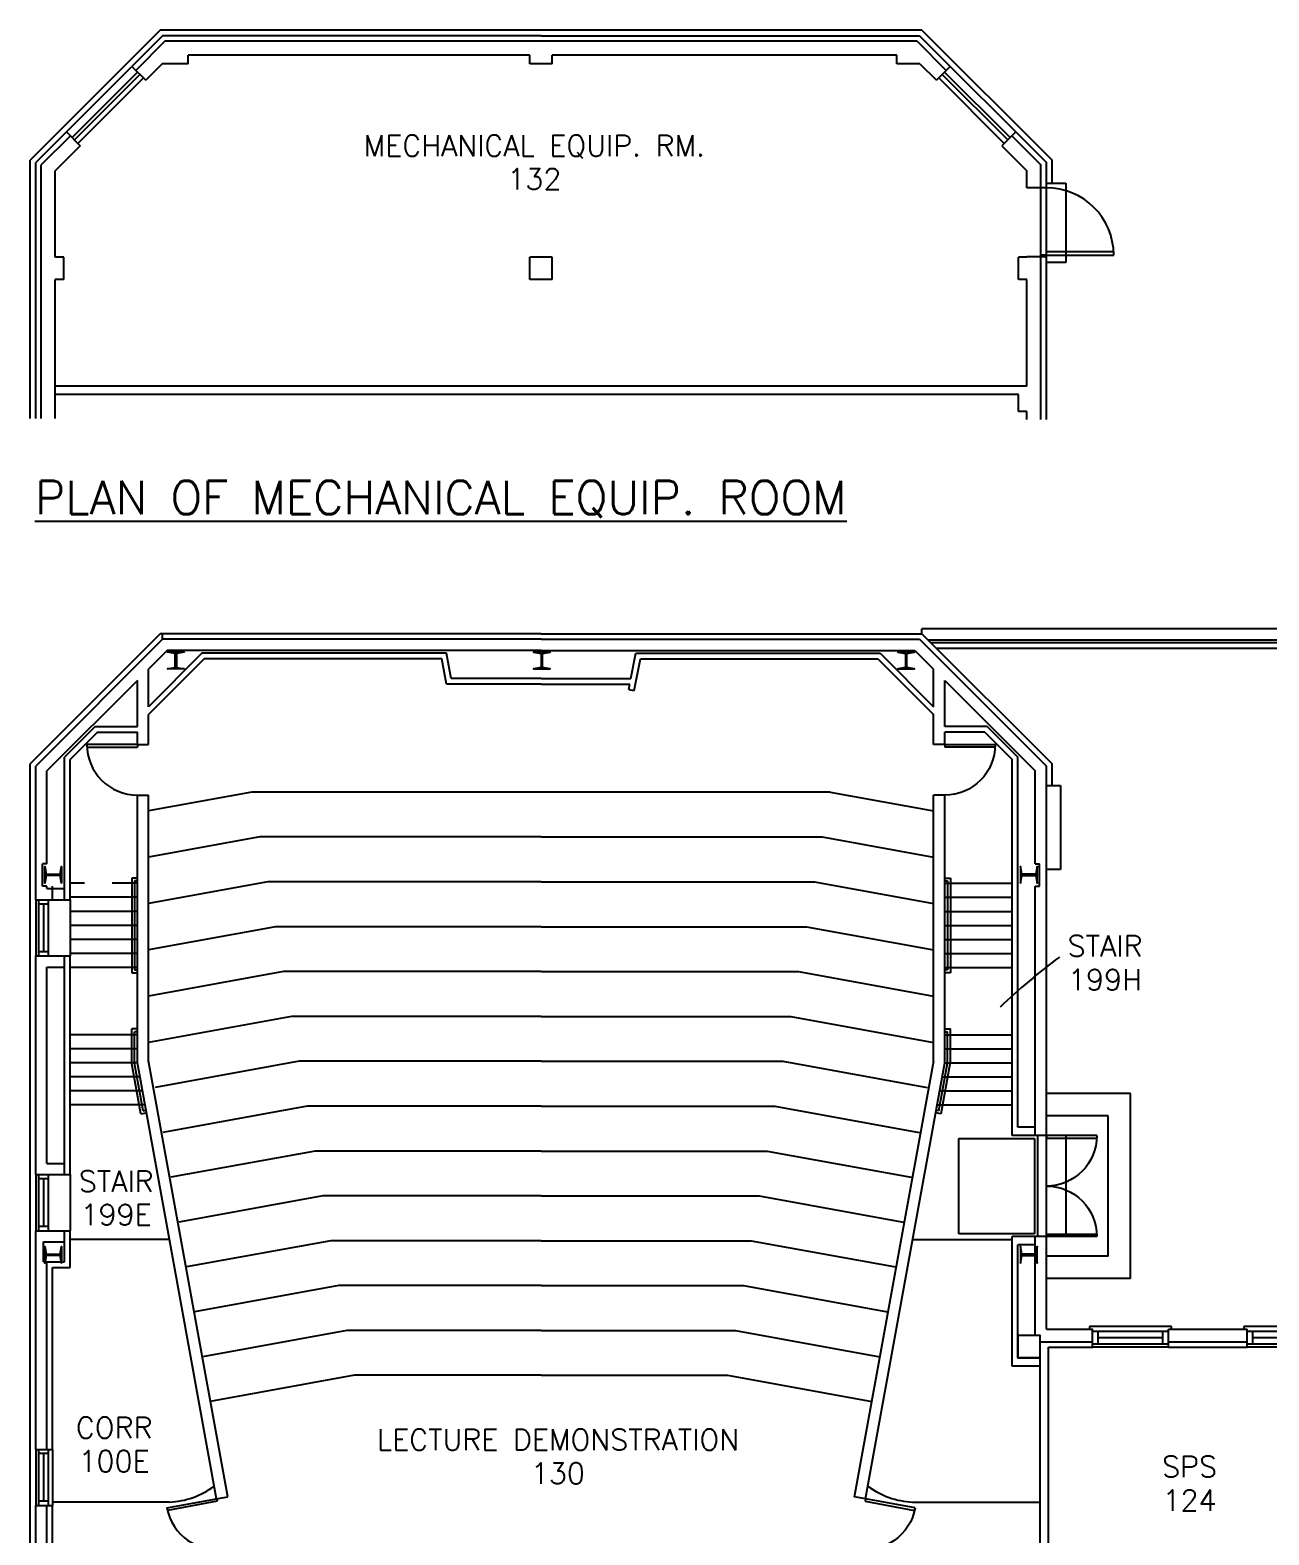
# Model space of a CAD drawing. Extents: x 375 to 3178, y 93 to 2665.
# Drawn here: x 493 to 1377, y 1591 to 2665 of the extents above; entities that cross this region are included whole.
import ezdxf
from ezdxf.enums import TextEntityAlignment as Align

# ---------------------------------------------------------------- set-up
doc = ezdxf.new("R2010")
doc.units = 0
doc.header["$LTSCALE"] = 40
doc.header["$MEASUREMENT"] = 0
doc.layers.get('0').update_dxf_attribs({"linetype": 'CONTINUOUS'})
for name, color, linetype in [('A-AREA-IDEN', 3, 'CONTINUOUS'), ('A-DOOR', 7, 'CONTINUOUS'), ('A-FLOR-IDEN', 7, 'CONTINUOUS'), ('A-FLOR-STRS', 7, 'CONTINUOUS'), ('A-GLAZ', 2, 'CONTINUOUS'), ('A-STRS-RAIL', 7, 'CONTINUOUS'), ('A-WALL', 7, 'CONTINUOUS'), ('S-COLS', 3, 'CONTINUOUS')]:
    doc.layers.add(name, color=color, linetype=linetype)
doc.styles.add('SIMPLEX', font='simplex', dxfattribs={"height": 23})

# ---------------------------------------------------------------- blocks, each defined once
blk = doc.blocks.new('Q')
at = {"layer": 'A-STRS-RAIL', "style": 'SIMPLEX'}
for tag, p in [('ROOM', (2.01, 4.02)), ('NUMBER', (2.01, -15.09))]:
    blk.add_attdef(tag, text='', height=12, dxfattribs=at).set_placement(p, align=Align.CENTER)
blk = doc.blocks.new('AD04A', base_point=(489.664, 570.31))
for p, q in [((488.664, 571.31), (488.664, 570.31)), ((488.713, 570.31), (488.713, 571.309)), ((490.616, 570.31), (490.616, 571.309)), ((490.664, 571.31), (490.664, 570.31)), ((488.664, 570.31), (488.713, 570.31)), ((490.664, 570.31), (490.616, 570.31))]:
    blk.add_line(p, q)
for centre, start, end in [((488.664, 570.31), 0, 90), ((490.664, 570.31), 90, 180)]:
    blk.add_arc(centre, 1, start, end)
blk = doc.blocks.new('AD05A', base_point=(203.035, 424.492))
for p, q in [((203.035, 424.492), (203.084, 424.492)), ((203.035, 424.492), (203.035, 423.492)), ((203.084, 423.493), (203.084, 424.492))]:
    blk.add_line(p, q)
blk.add_arc((203.035, 424.492), 1, 270, 0)
blk = doc.blocks.new('WDO')
at = {"layer": 'A-GLAZ'}
for p, q in [((2681.4, 408.1), (2681.4, 462.1)), ((2683.6, 408.1), (2683.6, 462.1)), ((2692.6, 408.1), (2692.6, 462.1)), ((2696.3, 464.4), (2694.4, 464.4)), ((2696.3, 405.8), (2696.3, 464.4)), ((2683.6, 458.1), (2692.6, 458.1)), ((2688.1, 412.1), (2688.1, 458.1)), ((2683.6, 412.1), (2692.6, 412.1)), ((2694.4, 405.8), (2696.3, 405.8))]:
    blk.add_line(p, q, dxfattribs=at)
at = {"layer": 'A-WALL'}
for p, q in [((2681.4, 462.1), (2694.4, 462.1)), ((2681.4, 408.1), (2694.4, 408.1))]:
    blk.add_line(p, q, dxfattribs=at)

msp = doc.modelspace()

# ---------------------------------------------------------------- linework, layer by layer
at = {"layer": 'A-AREA-IDEN'}
msp.add_arc((1495.37712, 1643.96855), 448.14253, 126.67594069, 133.77275202, dxfattribs=at)
at = {"layer": 'A-DOOR'}
for p, q in [((1156, 1805.93148), (1156, 1873.93148)), ((1156, 1873.93148), (1210, 1873.93148)), ((1210, 1873.93148), (1210, 1805.93148)), ((1212.34362, 1804.01162), (1212.34362, 1876.01162)), ((1218.39123, 1804.01162), (1218.39123, 1876.01162)), ((1210, 1805.93148), (1156, 1805.93148))]:
    msp.add_line(p, q, dxfattribs=at)
at = {"layer": 'A-FLOR-STRS'}
for p, q in [((532.25856, 2055.96574), (521.89123, 2055.96574)), ((569.89123, 2055.96574), (552.00586, 2055.96574)), ((1145.89123, 2055.96574), (1193.89123, 2055.96574)), ((569.89123, 2045.96574), (521.89123, 2045.96574)), ((1145.89123, 2045.96574), (1193.89123, 2045.96574)), ((569.89123, 2035.96574), (521.89123, 2035.96574)), ((1145.89123, 2035.96574), (1193.89123, 2035.96574)), ((569.89123, 2025.96574), (521.89123, 2025.96574)), ((1145.89123, 2025.96574), (1193.89123, 2025.96574)), ((569.89123, 2015.96574), (521.89123, 2015.96574)), ((1145.89123, 2015.96574), (1193.89123, 2015.96574)), ((569.89123, 2005.96574), (521.89123, 2005.96574)), ((1145.89123, 2005.96574), (1193.89123, 2005.96574)), ((569.89123, 1995.96574), (521.89123, 1995.96574)), ((1145.89123, 1995.96574), (1193.89123, 1995.96574)), ((569.89123, 1947.96574), (521.89123, 1947.96574)), ((1145.89123, 1947.96574), (1193.89123, 1947.96574)), ((569.89123, 1937.96574), (521.89123, 1937.96574)), ((1145.89123, 1937.96574), (1193.89123, 1937.96574)), ((569.89123, 1927.96574), (521.89123, 1927.96574)), ((1145.89123, 1927.96574), (1193.89123, 1927.96574)), ((571.70941, 1917.96574), (521.89123, 1917.96574)), ((1144.07305, 1917.96574), (1193.89123, 1917.96574)), ((573.52759, 1907.96574), (521.89123, 1907.96574)), ((1142.25487, 1907.96574), (1193.89123, 1907.96574)), ((1278.39123, 1906.01162), (1218.39123, 1906.01162)), ((1278.39123, 1774.01162), (1278.39123, 1906.01162)), ((575.34577, 1897.96574), (521.89123, 1897.96574)), ((1140.43668, 1897.96574), (1193.89123, 1897.96574)), ((1262.39123, 1890.01162), (1218.39123, 1890.01162)), ((1262.39123, 1790.01162), (1262.39123, 1890.01162)), ((1232.39123, 1876.01162), (1218.39123, 1876.01162)), ((1232.39123, 1804.01162), (1232.39123, 1876.01162)), ((1232.39123, 1804.01162), (1218.39123, 1804.01162)), ((592.80032, 1801.96574), (521.89123, 1801.96574)), ((1122.98214, 1801.96574), (1193.89123, 1801.96574)), ((1262.39123, 1790.01162), (1218.39123, 1790.01162)), ((1278.39123, 1774.01162), (1218.39123, 1774.01162)), ((592.80032, 1614.55709), (509.39123, 1614.55709)), ((1122.98214, 1614.55709), (1213.89123, 1614.55709))]:
    msp.add_line(p, q, dxfattribs=at)
for centre, start, end in [((590.00189, 1673.1909), 272.73249741, 306.36633239), ((1125.78057, 1673.1909), 233.63366761, 267.26750259), ((1125.78057, 1673.1909), 233.63366761, 267.26750259)]:
    msp.add_arc(centre, 58.70056, start, end, dxfattribs=at)
at = {"layer": 'A-GLAZ'}
for p, q in [((519.2959, 2592.01542), (565.96495, 2638.68446)), ((523.36549, 2587.94583), (570.03453, 2634.61488)), ((524.96998, 2586.34134), (571.63903, 2633.01039)), ((527.5495, 2583.76182), (574.21855, 2630.43086)), ((1188.23296, 2583.76182), (1141.56391, 2630.43086)), ((1190.81248, 2586.34134), (1144.14343, 2633.01039)), ((1192.41697, 2587.94583), (1145.74792, 2634.61488)), ((1196.48656, 2592.01542), (1149.81751, 2638.68446)), ((497.39123, 2044.17057), (497.39123, 2004.17057)), ((499.39123, 2044.17057), (499.39123, 2004.17057)), ((506.39123, 2041.17057), (499.39123, 2041.17057)), ((502.89123, 2041.17057), (502.89123, 2007.17057)), ((506.39123, 2044.17057), (506.39123, 2004.17057)), ((521.89123, 2044.17057), (521.89123, 2004.17057)), ((506.39123, 2007.17057), (499.39123, 2007.17057)), ((497.39123, 1848.17057), (497.39123, 1808.17057)), ((499.39123, 1848.17057), (499.39123, 1808.17057)), ((506.39123, 1848.17057), (506.39123, 1808.17057)), ((521.89123, 1848.17057), (521.89123, 1808.17057)), ((506.39123, 1845.17057), (499.39123, 1845.17057)), ((502.89123, 1845.17057), (502.89123, 1811.17057)), ((506.39123, 1811.17057), (499.39123, 1811.17057)), ((497.39123, 1652.17057), (497.39123, 1612.17057)), ((499.39123, 1652.17057), (499.39123, 1612.17057)), ((506.39123, 1649.17057), (499.39123, 1649.17057)), ((502.89123, 1649.17057), (502.89123, 1615.17057)), ((506.39123, 1652.17057), (506.39123, 1612.17057)), ((509.39123, 1652.17057), (509.39123, 1612.17057)), ((506.39123, 1615.17057), (499.39123, 1615.17057))]:
    msp.add_line(p, q, dxfattribs=at)
at = {"layer": 'A-STRS-RAIL'}
for p, q in [((565.89123, 2059.73034), (565.89123, 1992.19202)), ((569.89123, 2059.73034), (565.89123, 2059.73034)), ((565.89123, 2057.73034), (565.89123, 1994.19202)), ((567.89123, 2057.73034), (567.89123, 1994.19202)), ((569.89123, 2057.73034), (567.89123, 2057.73034)), ((1145.89123, 2059.73034), (1149.89123, 2059.73034)), ((1145.89123, 2057.73034), (1147.89123, 2057.73034)), ((1147.89123, 2057.73034), (1147.89123, 1994.19202)), ((1149.89123, 2059.73034), (1149.89123, 1992.19202)), ((1149.89123, 2057.73034), (1149.89123, 1994.19202)), ((565.89123, 1992.19202), (569.89123, 1992.19202)), ((567.89123, 1994.19202), (569.89123, 1994.19202)), ((1147.89123, 1994.19202), (1145.89123, 1994.19202)), ((1149.89123, 1992.19202), (1145.89123, 1992.19202)), ((565.89123, 1927.96574), (565.89123, 1952.05584)), ((569.89123, 1952.05584), (565.89123, 1952.05584)), ((567.89123, 1927.96574), (567.89123, 1950.05584)), ((569.89123, 1950.05584), (567.89123, 1950.05584)), ((1145.89123, 1952.05584), (1149.89123, 1952.05584)), ((1145.89123, 1950.05584), (1147.89123, 1950.05584)), ((1147.89123, 1927.96574), (1147.89123, 1950.05584)), ((1149.89123, 1927.96574), (1149.89123, 1952.05584)), ((572.46527, 1891.44785), (565.95575, 1927.2502)), ((574.07523, 1893.77336), (567.92349, 1927.60797)), ((1141.70722, 1893.77336), (1147.85897, 1927.60797)), ((1143.31719, 1891.44785), (1149.82671, 1927.2502)), ((572.46527, 1891.44785), (576.40075, 1892.16339)), ((574.07523, 1893.77336), (576.04297, 1894.13113)), ((1143.31719, 1891.44785), (1139.38171, 1892.16339)), ((1141.70722, 1893.77336), (1139.73948, 1894.13113))]:
    msp.add_line(p, q, dxfattribs=at)
at = {"layer": 'A-WALL', "color": 4}
for p, q in [((586.21277, 2664.58914), (493.39123, 2571.7676)), ((1129.56969, 2664.58914), (586.21277, 2664.58914)), ((1129.56969, 2664.58914), (1222.39123, 2571.7676)), ((493.39123, 2387.63297), (493.39123, 2571.7676)), ((1222.39123, 2555.5042), (1222.39123, 2571.7676)), ((586.21277, 2234.03925), (493.39123, 2141.21771)), ((857.89123, 2234.03925), (586.21277, 2234.03925)), ((857.89123, 2234.03925), (1129.56969, 2234.03925)), ((1129.56969, 2234.03925), (1222.39123, 2141.21771)), ((1821.39123, 2223.46574), (1140.1432, 2223.46574)), ((493.39123, 1531.96574), (493.39123, 2141.21771)), ((1222.39123, 2125.7119), (1222.39123, 2141.21771)), ((651.66794, 2121.00358), (577.89123, 2107.58963)), ((1064.11451, 2121.00358), (651.66794, 2121.00358)), ((1064.11451, 2121.00358), (1137.89123, 2107.58963)), ((657.29757, 2089.00358), (577.89123, 2074.56606)), ((857.89123, 2089.00358), (657.29757, 2089.00358)), ((857.89123, 2089.00358), (1058.48489, 2089.00358)), ((1058.48489, 2089.00358), (1137.89123, 2074.56606)), ((662.9272, 2057.00358), (577.89123, 2041.54249)), ((857.89123, 2057.00358), (662.9272, 2057.00358)), ((857.89123, 2057.00358), (1052.85526, 2057.00358)), ((1052.85526, 2057.00358), (1137.89123, 2041.54249)), ((668.55683, 2025.00358), (577.89123, 2008.51892)), ((857.89123, 2025.00358), (668.55683, 2025.00358)), ((857.89123, 2025.00358), (1047.22563, 2025.00358)), ((1047.22563, 2025.00358), (1137.89123, 2008.51892)), ((674.18646, 1993.00358), (577.89123, 1975.49535)), ((857.89123, 1993.00358), (674.18646, 1993.00358)), ((857.89123, 1993.00358), (1041.596, 1993.00358)), ((1041.596, 1993.00358), (1137.89123, 1975.49535)), ((679.81609, 1961.00358), (577.89123, 1942.47179)), ((857.89123, 1961.00358), (679.81609, 1961.00358)), ((857.89123, 1961.00358), (1035.96637, 1961.00358)), ((1035.96637, 1961.00358), (1137.89123, 1942.47179)), ((685.44572, 1929.00358), (582.5549, 1910.29616)), ((857.89123, 1929.00358), (685.44572, 1929.00358)), ((857.89123, 1929.00358), (1030.33674, 1929.00358)), ((1030.33674, 1929.00358), (1133.22756, 1910.29616)), ((691.07535, 1897.00358), (588.18453, 1878.29616)), ((857.89123, 1897.00358), (691.07535, 1897.00358)), ((857.89123, 1897.00358), (1024.70711, 1897.00358)), ((1024.70711, 1897.00358), (1127.59793, 1878.29616)), ((696.70498, 1865.00358), (593.81416, 1846.29616)), ((857.89123, 1865.00358), (696.70498, 1865.00358)), ((857.89123, 1865.00358), (1019.07748, 1865.00358)), ((1019.07748, 1865.00358), (1121.9683, 1846.29616)), ((702.33461, 1833.00358), (599.44379, 1814.29616)), ((857.89123, 1833.00358), (702.33461, 1833.00358)), ((857.89123, 1833.00358), (1013.44785, 1833.00358)), ((1013.44785, 1833.00358), (1116.33867, 1814.29616)), ((707.96424, 1801.00358), (605.07342, 1782.29616)), ((857.89123, 1801.00358), (707.96424, 1801.00358)), ((857.89123, 1801.00358), (1007.81822, 1801.00358)), ((1007.81822, 1801.00358), (1110.70904, 1782.29616)), ((713.59387, 1769.00358), (610.70305, 1750.29616)), ((857.89123, 1769.00358), (713.59387, 1769.00358)), ((857.89123, 1769.00358), (1002.18859, 1769.00358)), ((1002.18859, 1769.00358), (1105.07941, 1750.29616)), ((719.2235, 1737.00358), (616.33268, 1718.29616)), ((857.89123, 1737.00358), (719.2235, 1737.00358)), ((857.89123, 1737.00358), (996.55896, 1737.00358)), ((996.55896, 1737.00358), (1099.44978, 1718.29616)), ((724.85313, 1705.00358), (621.96231, 1686.29616)), ((857.89123, 1705.00358), (724.85313, 1705.00358)), ((857.89123, 1705.00358), (990.92933, 1705.00358)), ((990.92933, 1705.00358), (1093.82015, 1686.29616))]:
    msp.add_line(p, q, dxfattribs=at)
at = {"layer": 'A-WALL'}
for p, q in [((587.86962, 2660.58914), (565.96495, 2638.68446)), ((589.52648, 2656.58914), (568.79338, 2635.85604)), ((1126.25598, 2656.58914), (1146.98908, 2635.85604)), ((1127.91284, 2660.58914), (1149.81751, 2638.68446)), ((606.17635, 2640.58914), (606.17635, 2646.58914)), ((849.89123, 2640.58914), (849.89123, 2646.58914)), ((865.89123, 2640.58914), (865.89123, 2646.58914)), ((1111.62846, 2640.58914), (1111.62846, 2646.58914)), ((565.96495, 2638.68446), (575.86444, 2628.78497)), ((587.66861, 2640.58914), (575.86444, 2628.78497)), ((1128.11385, 2640.58914), (1139.91801, 2628.78497)), ((1149.81751, 2638.68446), (1139.91801, 2628.78497)), ((519.2959, 2592.01542), (497.39123, 2570.11074)), ((522.12433, 2589.18699), (501.39123, 2568.45389)), ((519.2959, 2592.01542), (529.1954, 2582.11592)), ((1196.48656, 2592.01542), (1186.58706, 2582.11592)), ((1193.65813, 2589.18699), (1214.39123, 2568.45389)), ((1196.48656, 2592.01542), (1218.39123, 2570.11074)), ((529.1954, 2582.11592), (511.39123, 2564.31175)), ((1186.58706, 2582.11592), (1204.39123, 2564.31175)), ((1218.39123, 2555.5042), (1232.31149, 2555.5042)), ((1232.31149, 2555.5042), (1232.31149, 2498.77884)), ((1218.39123, 2552.11073), (1204.39123, 2552.11073)), ((849.89123, 2486.58914), (849.89123, 2502.58914)), ((865.89123, 2486.58914), (865.89123, 2502.58914)), ((1218.39123, 2502.77776), (1204.39123, 2502.77776)), ((1218.39123, 2504.11073), (1214.39123, 2504.11073)), ((1232.31149, 2498.77884), (1218.39123, 2498.77884)), ((587.86962, 2230.03925), (587.86962, 2233.46574)), ((1821.39123, 2237.46574), (1129.56969, 2237.46574)), ((1129.56969, 2234.03925), (1129.56969, 2237.46574)), ((1129.56969, 2234.03925), (1129.56969, 2237.46574)), ((587.86962, 2230.03925), (497.39123, 2139.56086)), ((591.18333, 2222.03925), (577.89123, 2208.74715)), ((1124.59913, 2222.03925), (1137.89123, 2208.74715)), ((1127.91284, 2230.03925), (1218.39123, 2139.56086)), ((1452.64835, 2229.46574), (1134.1432, 2229.46574)), ((1454.64835, 2227.46574), (1136.1432, 2227.46574)), ((615.9656, 2220.03925), (577.89123, 2181.96487)), ((617.62246, 2216.03925), (577.89123, 2176.30802)), ((790.53639, 2198.03925), (787.05252, 2216.03925)), ((793.83643, 2202.03925), (790.35256, 2220.03925)), ((921.94603, 2202.03925), (925.4299, 2220.03925)), ((924.34613, 2193.38955), (928.72994, 2216.03925)), ((1098.16, 2216.03925), (1137.89123, 2176.30802)), ((1099.81685, 2220.03925), (1137.89123, 2181.96487)), ((569.89123, 2200.74715), (505.39123, 2136.24715)), ((1145.89123, 2200.74715), (1210.39123, 2136.24715)), ((920.41901, 2194.14964), (921.17183, 2198.03925)), ((920.41901, 2194.14964), (924.34613, 2193.38955)), ((539.71966, 2167.74715), (517.89123, 2145.91872)), ((541.37651, 2163.74715), (521.89123, 2144.26187)), ((539.71966, 2167.74715), (569.89123, 2167.74715)), ((541.37651, 2163.74715), (569.89123, 2163.74715)), ((1176.0628, 2167.74715), (1145.89123, 2167.74715)), ((1174.40595, 2163.74715), (1145.89123, 2163.74715)), ((1174.40595, 2163.74715), (1193.89123, 2144.26187)), ((1176.0628, 2167.74715), (1197.89123, 2145.91872)), ((569.89123, 2154.88918), (577.89123, 2154.88918)), ((1145.89123, 2154.88918), (1137.89123, 2154.88918)), ((1218.39123, 2125.7119), (1228.39123, 2125.7119)), ((1228.39123, 2125.7119), (1228.39123, 2065.7119)), ((569.89123, 2118.88918), (577.89123, 2118.88918)), ((1145.89123, 2118.88918), (1137.89123, 2118.88918)), ((505.39123, 2069.96574), (502.236, 2069.96574)), ((502.236, 2053.96574), (502.236, 2069.96574)), ((1210.39123, 2069.96574), (1213.54645, 2069.96574)), ((1213.54645, 2053.96574), (1213.54645, 2069.96574)), ((1228.39123, 2065.7119), (1218.39123, 2065.7119)), ((505.39123, 2053.96574), (502.236, 2053.96574)), ((505.39123, 2052.17057), (517.89123, 2052.17057)), ((1210.39123, 2053.96574), (1213.54645, 2053.96574)), ((497.39123, 2044.17057), (521.89123, 2044.17057)), ((497.39123, 2004.17057), (521.89123, 2004.17057)), ((505.39123, 1996.17057), (517.89123, 1996.17057)), ((626.46334, 1616.81914), (569.89123, 1927.96574)), ((634.3343, 1618.25022), (577.76219, 1929.39682)), ((1081.44816, 1618.25022), (1138.02027, 1929.39682)), ((1089.31912, 1616.81914), (1145.89123, 1927.96574)), ((1210.39123, 1882.01162), (1197.89123, 1882.01162)), ((1218.39123, 1876.01162), (1193.89123, 1876.01162)), ((497.39123, 1848.17057), (521.89123, 1848.17057)), ((505.39123, 1856.17057), (517.89123, 1856.17057)), ((497.39123, 1808.17057), (521.89123, 1808.17057)), ((1218.39123, 1804.01162), (1193.89123, 1804.01162)), ((502.92282, 1800.17057), (517.89123, 1800.17057)), ((1210.39123, 1798.01162), (1197.89123, 1798.01162)), ((502.92282, 1785.96574), (517.89123, 1785.96574)), ((509.39123, 1781.96574), (521.89123, 1781.96574)), ((1213.89123, 1717.46574), (1213.89123, 1728.96574)), ((1213.89123, 1532.96574), (1213.89123, 1724.96574)), ((1219.89123, 1502.46574), (1219.89123, 1724.96574)), ((1213.89123, 1711.46574), (1193.89123, 1711.46574)), ((1213.89123, 1717.46574), (1197.89123, 1717.46574)), ((497.39123, 1652.17057), (509.39123, 1652.17057)), ((497.39123, 1612.17057), (509.39123, 1612.17057)), ((626.46334, 1616.81914), (634.3343, 1618.25022)), ((1089.31912, 1616.81914), (1081.44816, 1618.25022))]:
    msp.add_line(p, q, dxfattribs=at)
at = {"layer": 'A-WALL', "color": 7}
for p, q in [((857.89123, 2660.58914), (587.86962, 2660.58914)), ((1126.25598, 2656.58914), (589.52648, 2656.58914)), ((857.89123, 2660.58914), (1127.91284, 2660.58914)), ((849.89123, 2646.58914), (606.17635, 2646.58914)), ((1111.62846, 2646.58914), (865.89123, 2646.58914)), ((606.17635, 2640.58914), (587.66861, 2640.58914)), ((865.89123, 2640.58914), (849.89123, 2640.58914)), ((1128.11385, 2640.58914), (1111.62846, 2640.58914)), ((497.39123, 2387.63297), (497.39123, 2570.11074)), ((501.39123, 2387.63297), (501.39123, 2568.45389)), ((1214.39123, 2551.66315), (1214.39123, 2568.45389)), ((1218.39123, 2551.66315), (1218.39123, 2570.11074)), ((511.39123, 2502.58914), (511.39123, 2564.31175)), ((1204.39123, 2552.11073), (1204.39123, 2564.31175)), ((1214.39123, 2386.83603), (1214.39123, 2552.11073)), ((1218.39123, 2386.83603), (1218.39123, 2552.11073)), ((517.39123, 2502.58914), (511.39123, 2502.58914)), ((517.39123, 2486.58914), (517.39123, 2502.58914)), ((865.89123, 2502.58914), (849.89123, 2502.58914)), ((1198.39123, 2486.58914), (1198.39123, 2502.58914)), ((1204.39123, 2502.58914), (1198.39123, 2502.58914)), ((1204.39123, 2502.58914), (1204.39123, 2502.77776)), ((511.39123, 2387.63297), (511.39123, 2486.58914)), ((517.39123, 2486.58914), (511.39123, 2486.58914)), ((865.89123, 2486.58914), (849.89123, 2486.58914)), ((1204.39123, 2486.58914), (1198.39123, 2486.58914)), ((1204.39123, 2410.58914), (1204.39123, 2486.58914)), ((1204.39123, 2410.58914), (511.39123, 2410.58914)), ((1198.39123, 2404.58914), (511.39123, 2404.58914)), ((1198.39123, 2392.58914), (1198.39123, 2404.58914)), ((1204.39123, 2392.58914), (1198.39123, 2392.58914)), ((1204.39123, 2386.83603), (1204.39123, 2392.58914)), ((857.89123, 2230.03925), (587.86962, 2230.03925)), ((857.89123, 2222.03925), (591.18333, 2222.03925)), ((857.89123, 2230.03925), (1127.91284, 2230.03925)), ((857.89123, 2222.03925), (1124.59913, 2222.03925)), ((790.35256, 2220.03925), (615.9656, 2220.03925)), ((787.05252, 2216.03925), (617.62246, 2216.03925)), ((925.4299, 2220.03925), (1099.81685, 2220.03925)), ((928.72994, 2216.03925), (1098.16, 2216.03925)), ((569.89123, 2167.74715), (569.89123, 2200.74715)), ((577.89123, 2181.96487), (577.89123, 2208.74715)), ((857.89123, 2202.03925), (793.83643, 2202.03925)), ((857.89123, 2202.03925), (921.94603, 2202.03925)), ((1137.89123, 2181.96487), (1137.89123, 2208.74715)), ((1145.89123, 2167.74715), (1145.89123, 2200.74715)), ((857.89123, 2198.03925), (790.53639, 2198.03925)), ((857.89123, 2198.03925), (921.17183, 2198.03925)), ((577.89123, 2154.88918), (577.89123, 2176.30802)), ((1137.89123, 2154.88918), (1137.89123, 2176.30802)), ((569.89123, 2154.88918), (569.89123, 2163.74715)), ((1145.89123, 2154.88918), (1145.89123, 2163.74715)), ((497.39123, 2044.17057), (497.39123, 2139.56086)), ((505.39123, 2069.96574), (505.39123, 2136.24715)), ((517.89123, 2044.17057), (517.89123, 2145.91872)), ((521.89123, 2044.17057), (521.89123, 2144.26187)), ((1193.89123, 1876.01162), (1193.89123, 2144.26187)), ((1197.89123, 1882.01162), (1197.89123, 2145.91872)), ((1210.39123, 2069.96574), (1210.39123, 2136.24715)), ((1218.39123, 1876.01162), (1218.39123, 2139.56086)), ((569.89123, 1927.96574), (569.89123, 2118.88918)), ((577.89123, 1928.6871), (577.89123, 2118.88918)), ((1137.89123, 1928.6871), (1137.89123, 2118.88918)), ((1145.89123, 1927.96574), (1145.89123, 2118.88918)), ((505.39123, 2052.17057), (505.39123, 2053.96574)), ((509.39123, 2044.17057), (509.39123, 2053.96574)), ((1210.39123, 1876.01162), (1210.39123, 2053.96574)), ((497.39123, 1848.17057), (497.39123, 2004.17057)), ((517.89123, 1848.17057), (517.89123, 2004.17057)), ((521.89123, 1848.17057), (521.89123, 2004.17057)), ((505.39123, 1856.17057), (505.39123, 1996.17057)), ((497.39123, 1652.17057), (497.39123, 1808.17057)), ((517.89123, 1785.96574), (517.89123, 1808.17057)), ((521.89123, 1781.96574), (521.89123, 1808.17057)), ((1193.89123, 1711.46574), (1193.89123, 1804.01162)), ((1210.39123, 1733.46574), (1210.39123, 1804.01162)), ((1218.39123, 1737.96574), (1218.39123, 1804.01162)), ((502.92282, 1785.96574), (502.92282, 1800.17057)), ((1197.89123, 1717.46574), (1197.89123, 1798.01162)), ((505.39123, 1652.17057), (505.39123, 1785.96574)), ((509.39123, 1652.17057), (509.39123, 1781.96574)), ((1213.89123, 1728.96574), (1251.39123, 1728.96574)), ((1218.39123, 1737.96574), (1251.39123, 1737.96574)), ((1305.39123, 1737.96574), (1361.64123, 1737.96574)), ((1305.39123, 1728.96574), (1361.64123, 1728.96574)), ((1219.89123, 1724.96574), (1251.39123, 1724.96574)), ((1305.39123, 1724.96574), (1361.64123, 1724.96574)), ((497.39123, 1527.96574), (497.39123, 1612.17057)), ((505.39123, 1525.96574), (505.39123, 1612.17057)), ((509.39123, 1525.96574), (509.39123, 1612.17057))]:
    msp.add_line(p, q, dxfattribs=at)
at = {"layer": 'S-COLS'}
for points in [[(603.39123, 2220.96574), (603.39123, 2220.9177, -0.3666293647), (603.35641, 2220.8766), (597.92605, 2219.97154, 0.3666293647), (597.89123, 2219.93044), (597.89123, 2210.00103, 0.3666293647), (597.92605, 2209.95994), (603.35641, 2209.05487, -0.3666293647), (603.39123, 2209.01377), (603.39123, 2208.96574), (591.39123, 2208.96574), (591.39123, 2209.01377, -0.3666293647), (591.42605, 2209.05487), (596.85641, 2209.95994, 0.3666293647), (596.89123, 2210.00103), (596.89123, 2219.93044, 0.3666293647), (596.85641, 2219.97154), (591.42605, 2220.8766, -0.3666293647), (591.39123, 2220.9177), (591.39123, 2220.96574)], [(852.39123, 2220.96574), (852.39123, 2220.9177, 0.3666293647), (852.42605, 2220.8766), (857.85641, 2219.97154, -0.3666293647), (857.89123, 2219.93044), (857.89123, 2210.00103, -0.3666293647), (857.85641, 2209.95994), (852.42605, 2209.05487, 0.3666293647), (852.39123, 2209.01377), (852.39123, 2208.96574), (864.39123, 2208.96574), (864.39123, 2209.01377, 0.3666293647), (864.35641, 2209.05487), (858.92605, 2209.95994, -0.3666293647), (858.89123, 2210.00103), (858.89123, 2219.93044, -0.3666293647), (858.92605, 2219.97154), (864.35641, 2220.8766, 0.3666293647), (864.39123, 2220.9177), (864.39123, 2220.96574)], [(1112.39123, 2220.96574), (1112.39123, 2220.9177, 0.3666293647), (1112.42605, 2220.8766), (1117.85641, 2219.97154, -0.3666293647), (1117.89123, 2219.93044), (1117.89123, 2210.00103, -0.3666293647), (1117.85641, 2209.95994), (1112.42605, 2209.05487, 0.3666293647), (1112.39123, 2209.01377), (1112.39123, 2208.96574), (1124.39123, 2208.96574), (1124.39123, 2209.01377, 0.3666293647), (1124.35641, 2209.05487), (1118.92605, 2209.95994, -0.3666293647), (1118.89123, 2210.00103), (1118.89123, 2219.93044, -0.3666293647), (1118.92605, 2219.97154), (1124.35641, 2220.8766, 0.3666293647), (1124.39123, 2220.9177), (1124.39123, 2220.96574)], [(515.89123, 2055.96574), (515.84319, 2055.96574, -0.3666293647), (515.80209, 2056.00055), (514.89703, 2061.43092, 0.3666293647), (514.85593, 2061.46574), (504.92653, 2061.46574, 0.3666293647), (504.88543, 2061.43092), (503.98036, 2056.00055, -0.3666293647), (503.93927, 2055.96574), (503.89123, 2055.96574), (503.89123, 2067.96574), (503.93927, 2067.96574, -0.3666293647), (503.98036, 2067.93092), (504.88543, 2062.50055, 0.3666293647), (504.92653, 2062.46574), (514.85593, 2062.46574, 0.3666293647), (514.89703, 2062.50055), (515.80209, 2067.93092, -0.3666293647), (515.84319, 2067.96574), (515.89123, 2067.96574)], [(1199.89123, 2055.96574), (1199.93927, 2055.96574, 0.3666293647), (1199.98036, 2056.00055), (1200.88543, 2061.43092, -0.3666293647), (1200.92653, 2061.46574), (1210.85593, 2061.46574, -0.3666293647), (1210.89703, 2061.43092), (1211.80209, 2056.00055, 0.3666293647), (1211.84319, 2055.96574), (1211.89123, 2055.96574), (1211.89123, 2067.96574), (1211.84319, 2067.96574, 0.3666293647), (1211.80209, 2067.93092), (1210.89703, 2062.50055, -0.3666293647), (1210.85593, 2062.46574), (1200.92653, 2062.46574, -0.3666293647), (1200.88543, 2062.50055), (1199.98036, 2067.93092, 0.3666293647), (1199.93927, 2067.96574), (1199.89123, 2067.96574)], [(515.89123, 1784.96574), (515.84319, 1784.96574, -0.3666293647), (515.80209, 1785.00055), (514.89703, 1790.43092, 0.3666293647), (514.85593, 1790.46574), (504.92653, 1790.46574, 0.3666293647), (504.88543, 1790.43092), (503.98036, 1785.00055, -0.3666293647), (503.93927, 1784.96574), (503.89123, 1784.96574), (503.89123, 1796.96574), (503.93927, 1796.96574, -0.3666293647), (503.98036, 1796.93092), (504.88543, 1791.50055, 0.3666293647), (504.92653, 1791.46574), (514.85593, 1791.46574, 0.3666293647), (514.89703, 1791.50055), (515.80209, 1796.93092, -0.3666293647), (515.84319, 1796.96574), (515.89123, 1796.96574)], [(1199.89123, 1784.96574), (1199.93927, 1784.96574, 0.3666293647), (1199.98036, 1785.00055), (1200.88543, 1790.43092, -0.3666293647), (1200.92653, 1790.46574), (1210.85593, 1790.46574, -0.3666293647), (1210.89703, 1790.43092), (1211.80209, 1785.00055, 0.3666293647), (1211.84319, 1784.96574), (1211.89123, 1784.96574), (1211.89123, 1796.96574), (1211.84319, 1796.96574, 0.3666293647), (1211.80209, 1796.93092), (1210.89703, 1791.50055, -0.3666293647), (1210.85593, 1791.46574), (1200.92653, 1791.46574, -0.3666293647), (1200.88543, 1791.50055), (1199.98036, 1796.93092, 0.3666293647), (1199.93927, 1796.96574), (1199.89123, 1796.96574)]]:
    msp.add_lwpolyline(points, format="xyb", close=True, dxfattribs=at)
msp.add_lwpolyline([(1197.89123, 1733.46574), (1197.89123, 1717.46574), (1213.89123, 1717.46574), (1213.89123, 1733.46574), (1197.89123, 1733.46574)], dxfattribs=at)

# ---------------------------------------------------------------- block references
at = {"layer": 'A-AREA-IDEN', "xscale": 1.25, "yscale": 1.25, "zscale": 1.25}
for p, values in [((850.58934, 2569.63345), {'ROOM': 'MECHANICAL EQUIP. RM.', 'NUMBER': '132'}), ((1257.65273, 1998.61506), {'ROOM': 'STAIR', 'NUMBER': '199H'}), ((552.28589, 1830.89703), {'ROOM': 'STAIR', 'NUMBER': '199E'}), ((550.84006, 1655.11762), {'ROOM': 'CORR', 'NUMBER': '100E'}), ((867.40518, 1646.5464), {'ROOM': 'LECTURE DEMONSTRATION', 'NUMBER': '130'}), ((1317.9575, 1627.22163), {'ROOM': 'SPS', 'NUMBER': '124'})]:
    msp.add_blockref('Q', p, dxfattribs=at).add_auto_attribs(values)
at = {"layer": 'A-DOOR', "zscale": 0.01}
for name, p, xscale, yscale, rotation in [('AD05A', (1218.39123, 2504.11073), 48, 48, 90), ('AD05A', (569.89123, 2154.88918), 36, 36, 270), ('AD05A', (1145.89123, 2154.88918), -36, 36, 90), ('AD04A', (1218.39123, 1840.01162), -36, 36, 270), ('AD04A', (632.90321, 1581.39982), 36, 36, 100.3048464687639), ('AD04A', (1082.87924, 1581.39982), -36, 36, 259.695153531236)]:
    msp.add_blockref(name, p, dxfattribs=dict(at, xscale=xscale, yscale=yscale, rotation=rotation))
at = {"layer": 'A-GLAZ', "rotation": 90.00000000000163}
for p in [(1713.48197, -956.42549), (1823.73197, -956.42549)]:
    msp.add_blockref('WDO', p, dxfattribs=at)

# ---------------------------------------------------------------- texts
at = {"layer": 'A-FLOR-IDEN', "style": 'SIMPLEX'}
msp.add_text('%%UPLAN OF MECHANICAL EQUIP. ROOM', height=24, dxfattribs=at).set_placement((496.86321, 2319.1752))

doc.saveas('drawing.dxf')
